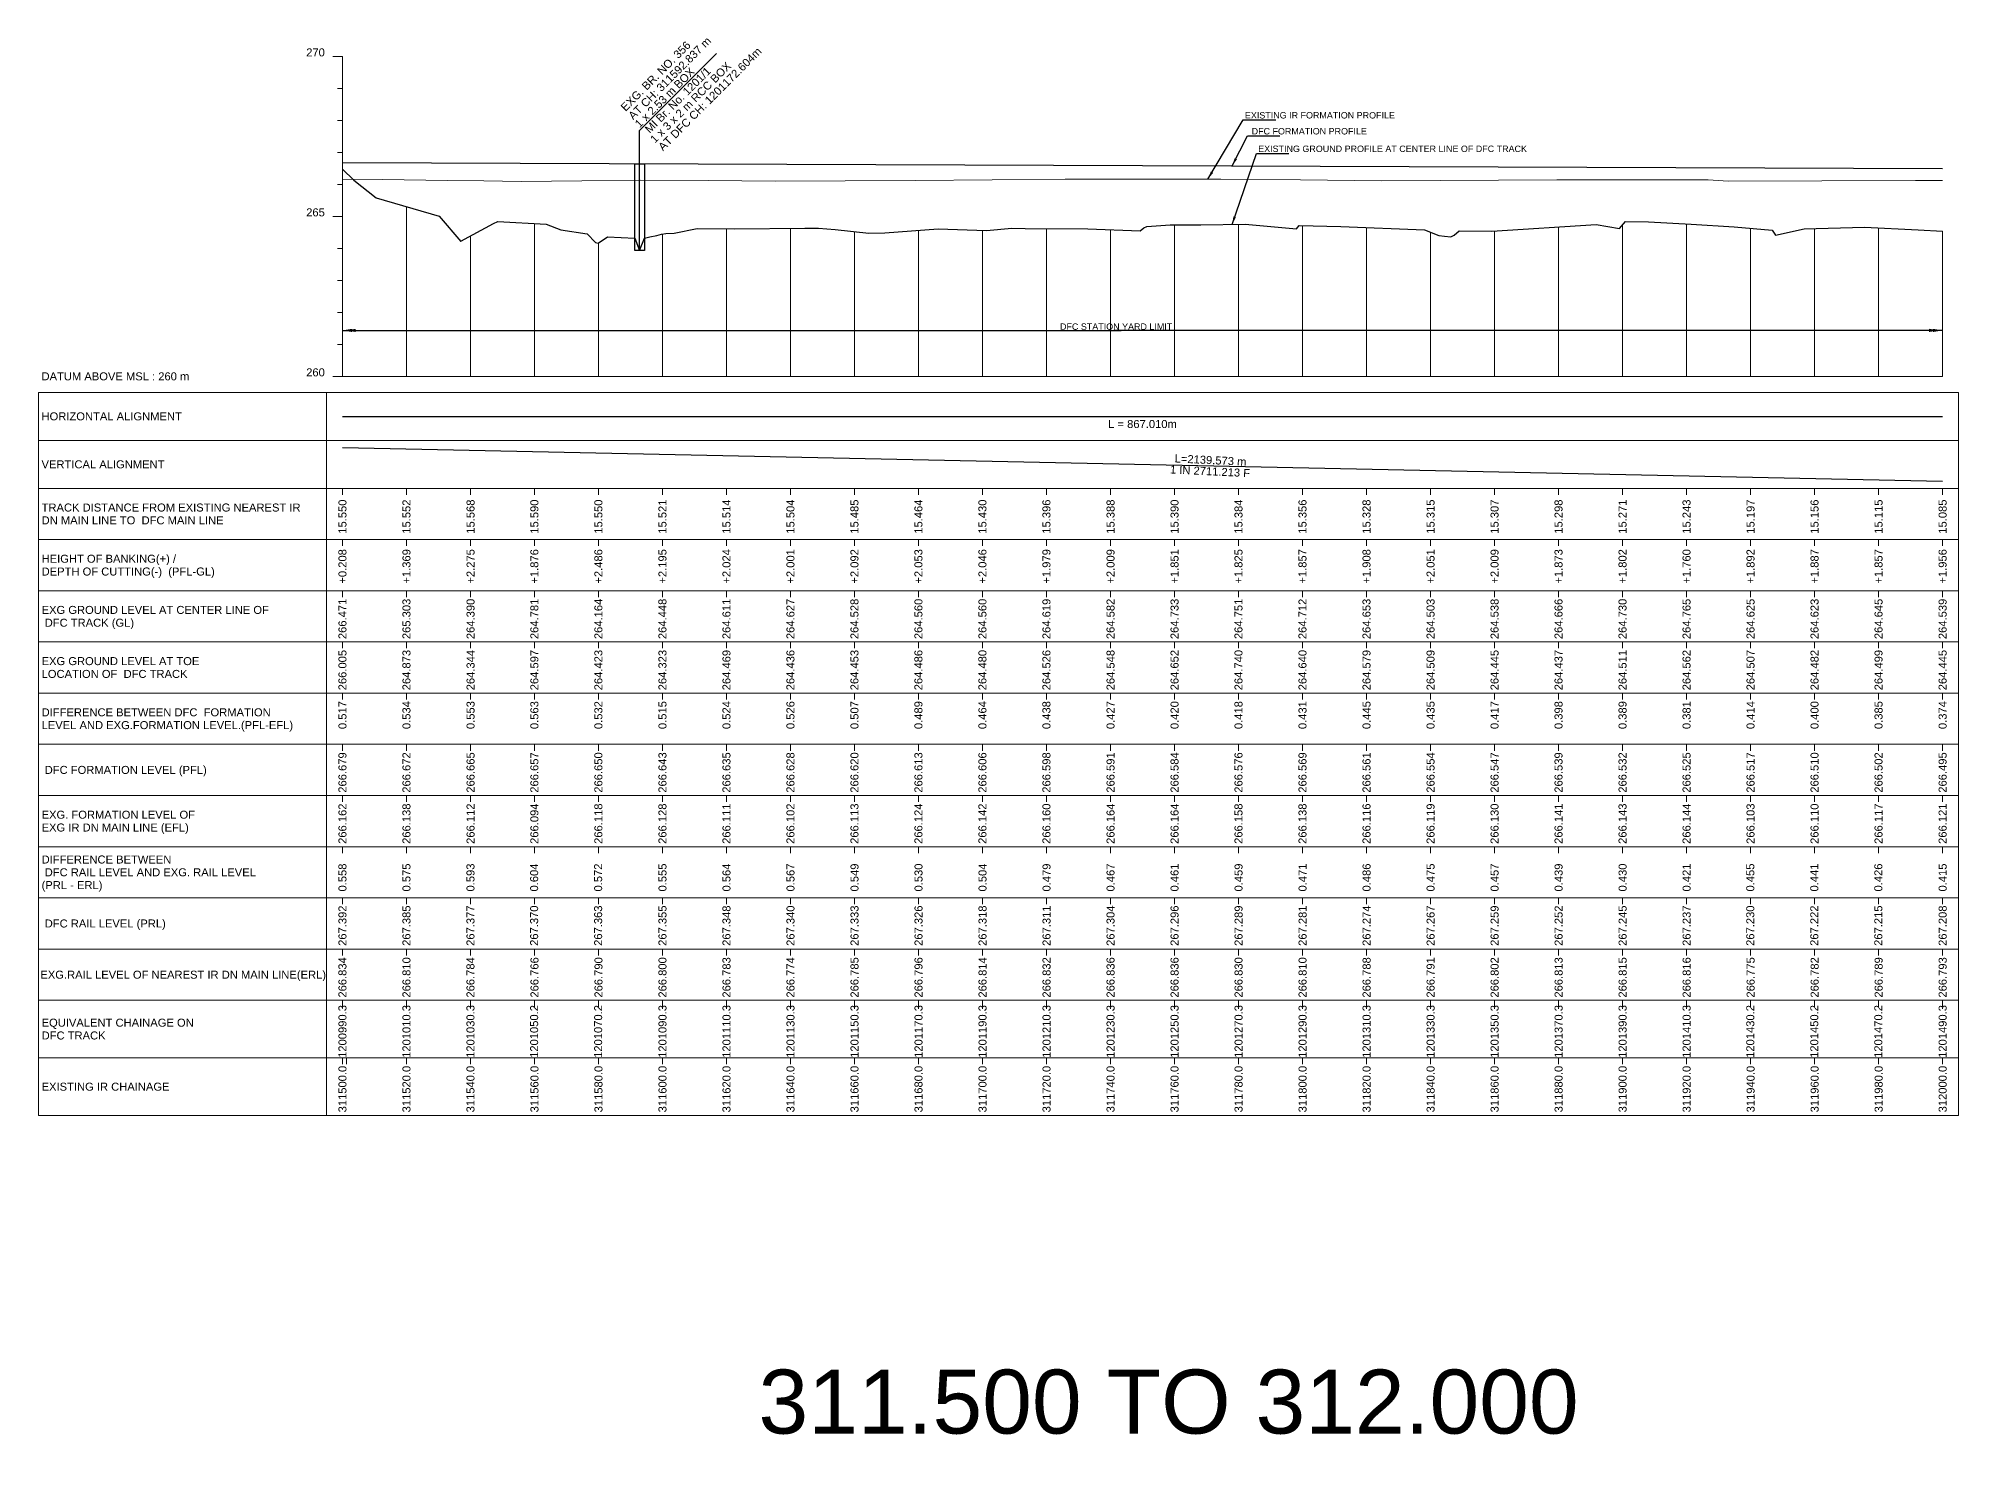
# Model space of a CAD drawing. Header units: metres. Extents: x 26905 to 33492, y -12340 to -11884.
# Drawn here: x 26905 to 27505, y -12340 to -11894 of the extents above; entities that cross this region are included whole.
import ezdxf
from ezdxf.enums import TextEntityAlignment as Align

# ---------------------------------------------------------------- set-up
doc = ezdxf.new("R2010")
doc.units = ezdxf.units.M
doc.header["$MEASUREMENT"] = 0
doc.layers.get('0').update_dxf_attribs({"lineweight": 0})
for name, color, linetype, lineweight in [('LS BRIDGE INDICATION', 10, 'Continuous', 30), ('LS CUT FILL', 10, 'Continuous', 0), ('LS DATUM', 7, 'Continuous', 0), ('LS DATUM X', 7, 'Continuous', 0), ('LS DATUM Y', 7, 'Continuous', 0), ('LS DIFF. EXG.RL & PRO. RL', 10, 'Continuous', 0), ('LS DIFF. PFL & EFL', 10, 'Continuous', 0), ('LS EXG GL', 7, 'Continuous', 0), ('LS EXG IR CH', 7, 'Continuous', 0), ('LS EXG RL', 7, 'Continuous', 0), ('LS EXG. FL', 7, 'Continuous', 0), ('LS EXG. GL', 7, 'Continuous', 0), ('LS EXG. GL AT PRO. TOE', 7, 'Continuous', 0), ('LS EXG. IR CH', 7, 'Continuous', 0), ('LS EXG. RL', 7, 'Continuous', 0), ('LS FRAME', 7, 'Continuous', 0), ('LS PFL-EFL', 10, 'Continuous', 0), ('LS PRL-ERL', 10, 'Continuous', 0), ('LS PRO FL', 10, 'Continuous', 0), ('LS PRO. CUT & FILL', 10, 'Continuous', 0), ('LS PRO. DFCC CH', 10, 'Continuous', 0), ('LS PRO. FL', 10, 'Continuous', 0), ('LS PRO. RL', 10, 'Continuous', 0), ('LS PROFILE EXG FL', 7, 'Continuous', 25), ('LS PROFILE EXG GL', 7, 'Continuous', 30), ('LS PROFILE PRO FL', 1, 'Continuous', 30), ('LS TICKS', 7, 'Continuous', 0), ('LS TRACK CENTER', 10, 'Continuous', 0), ("LS TRACK CENTER's", 10, 'Continuous', 0), ('Profile Grid', 7, 'Continuous', 0)]:
    doc.layers.add(name, color=color, linetype=linetype, lineweight=lineweight)
for name, color, linetype in [("LS BRIDGE'S", 7, 'Continuous'), ('LS HORIZONTAL ALIGNMENT', 10, 'Continuous'), ('LS VERTICAL ALIGNMENT', 10, 'Continuous'), ('ref text', 3, 'Continuous'), ('STATION YARD LIMIT IN LS', 7, 'Continuous')]:
    doc.layers.add(name, color=color, linetype=linetype)
doc.styles.get("Standard").update_dxf_attribs({"font": 'arial.ttf'})
doc.styles.add('Style-Arial', font='arial.ttf')
doc.styles.add('StyleArial', font='arial.ttf')
doc.dimstyles.get("Standard").update_dxf_attribs({"dimtxt": 0.18, "dimasz": 0.18, "dimexe": 0.18, "dimexo": 0.0625, "dimgap": 0.09, "dimtad": 0, "dimtih": 1, "dimtoh": 1, "dimdec": 4, "dimzin": 0, "dimdsep": 46, "dimtxsty": 'Standard', "dimcen": 0.09, "dimadec": 0, "dimazin": 0, "dimtfac": 1, "dimtdec": 4, "dimtofl": 0, "dimtmove": 0, "dimatfit": 3, "dimfxl": 1, "dimtolj": 1, "dimtzin": 0, "dimarcsym": 0})

msp = doc.modelspace()

# ---------------------------------------------------------------- linework, layer by layer
msp.add_lwpolyline([(26905, -12005), (26995, -12005)])
at = {"layer": 'LS BRIDGE INDICATION'}
msp.add_lwpolyline([(27091.34, -11933.54), (27094.34, -11933.55), (27094.34, -11960.66), (27091.34, -11960.66)], close=True, dxfattribs=at)
at = {"layer": "LS BRIDGE'S"}
msp.add_lwpolyline([(27092.84, -11960.66), (27092.84, -11923.2), (27116.89, -11899.15)], dxfattribs=at)
at = {"layer": 'LS DATUM X', "color": 7, "linetype": 'Continuous', "lineweight": 0}
msp.add_line((27000, -12000), (27499.99, -12000), dxfattribs=at)
at = {"layer": 'LS DATUM Y', "color": 7, "linetype": 'Continuous', "lineweight": 0}
for p, q in [((26997, -11900), (27000, -11900)), ((26997, -11900), (27000, -11900)), ((27000, -12000), (27000, -11900)), ((26998.5, -11910), (27000, -11910)), ((26998.5, -11920), (27000, -11920)), ((26998.5, -11930), (27000, -11930)), ((26998.5, -11940), (27000, -11940)), ((26997, -11950), (27000, -11950)), ((26998.5, -11960), (27000, -11960)), ((26998.5, -11970), (27000, -11970)), ((26998.5, -11980), (27000, -11980)), ((26998.5, -11990), (27000, -11990)), ((26997, -12000), (27000, -12000))]:
    msp.add_line(p, q, dxfattribs=at)
at = {"layer": 'LS FRAME'}
for points in [[(26995, -12231), (26905, -12231), (26905, -12005)], [(26995, -12020), (26905, -12020)], [(26995, -12035), (26905, -12035)], [(26995, -12051), (26905, -12051)], [(26905, -12051), (26995, -12051)], [(26995, -12067), (26905, -12067)], [(26905, -12067), (26995, -12067)], [(26995, -12083), (26905, -12083)], [(26905, -12083), (26995, -12083)], [(26995, -12099), (26905, -12099)], [(26995, -12115), (26905, -12115)], [(26905, -12115), (26995, -12115)], [(26995, -12131), (26905, -12131)], [(26905, -12131), (26995, -12131)], [(26995, -12147), (26905, -12147)], [(26905, -12147), (26995, -12147)], [(26995, -12163), (26905, -12163)], [(26905, -12163), (26995, -12163)], [(26995, -12179), (26905, -12179)], [(26995, -12195), (26905, -12195)], [(26995, -12213), (26905, -12213)]]:
    msp.add_lwpolyline(points, dxfattribs=at)
at = {"layer": 'LS FRAME', "color": 7, "linetype": 'Continuous', "lineweight": 0, "flags": 128}
for points in [[(26995, -12020), (27504.99, -12020), (27504.99, -12005), (26995, -12005), (26995, -12020)], [(26995, -12035), (27504.99, -12035), (27504.99, -12020), (26995, -12020), (26995, -12035)], [(26995, -12051), (27504.99, -12051), (27504.99, -12035), (26995, -12035), (26995, -12051)], [(26995, -12067), (27504.99, -12067), (27504.99, -12051), (26995, -12051), (26995, -12067)], [(26995, -12083), (27504.99, -12083), (27504.99, -12067), (26995, -12067), (26995, -12083)], [(26995, -12099), (27504.99, -12099), (27504.99, -12083), (26995, -12083), (26995, -12099)], [(26995, -12115), (27504.99, -12115), (27504.99, -12099), (26995, -12099), (26995, -12115)], [(26995, -12131), (27504.99, -12131), (27504.99, -12115), (26995, -12115), (26995, -12131)], [(26995, -12147), (27504.99, -12147), (27504.99, -12131), (26995, -12131), (26995, -12147)], [(26995, -12163), (27504.99, -12163), (27504.99, -12147), (26995, -12147), (26995, -12163)], [(26995, -12179), (27504.99, -12179), (27504.99, -12163), (26995, -12163), (26995, -12179)], [(26995, -12195), (27504.99, -12195), (27504.99, -12179), (26995, -12179), (26995, -12195)], [(26995, -12213), (27504.99, -12213), (27504.99, -12195), (26995, -12195), (26995, -12213)], [(26995, -12231), (27504.99, -12231), (27504.99, -12213), (26995, -12213), (26995, -12231)]]:
    msp.add_lwpolyline(points, close=True, dxfattribs=at)
at = {"layer": 'LS HORIZONTAL ALIGNMENT', "flags": 128}
msp.add_lwpolyline([(27000, -12012.5), (27499.99, -12012.5)], dxfattribs=at)
at = {"layer": 'LS PROFILE EXG FL', "lineweight": 0}
msp.add_lwpolyline([(27000, -11938.38), (27012.4, -11938.53), (27032.96, -11938.78), (27044.14, -11938.94), (27055.8, -11939.11), (27074.76, -11938.88), (27093.07, -11938.66), (27114.4, -11938.84), (27135.24, -11939.01), (27178.92, -11938.77), (27202.99, -11938.55), (27225.85, -11938.35), (27274.44, -11938.37), (27299.35, -11938.61), (27324.72, -11938.89), (27379.43, -11938.59), (27426.71, -11938.55), (27432.98, -11939), (27491.47, -11938.79), (27500, -11938.79)], dxfattribs=at)
at = {"layer": 'LS PROFILE EXG GL', "flags": 128}
msp.add_lwpolyline([(27000, -11935.29), (27003.55, -11938.7), (27010.57, -11944.18), (27030.18, -11949.98), (27036.96, -11957.83), (27036.99, -11957.75), (27047.22, -11952.19), (27048.59, -11951.61), (27063.68, -11952.39), (27068.27, -11954.24), (27076.44, -11955.51), (27079.04, -11958.17), (27079.94, -11958.38), (27079.94, -11958.38), (27082.83, -11956.41), (27091.34, -11956.77), (27092.84, -11960.66), (27094.34, -11956.85), (27096.06, -11956.42), (27098.28, -11955.96), (27099.67, -11955.59), (27101.03, -11955.31), (27101.03, -11955.31), (27103.66, -11955.29), (27110.82, -11953.77), (27110.82, -11953.77), (27122.54, -11953.92), (27144.52, -11953.68), (27148.74, -11953.64), (27153.98, -11954.06), (27164.47, -11955.21), (27169.51, -11955.19), (27186.11, -11953.94), (27201.2, -11954.45), (27209.16, -11953.66), (27213.37, -11953.77), (27232.86, -11953.88), (27249.28, -11954.57), (27250.44, -11953.55), (27251.35, -11953.21), (27258.65, -11952.67), (27268.23, -11952.61), (27282.06, -11952.47), (27298.14, -11953.92), (27298.14, -11953.92), (27298.93, -11952.86), (27312, -11953.13), (27312, -11953.13), (27338.1, -11954.23), (27342.59, -11955.98), (27344.33, -11956.21), (27346.3, -11956.37), (27346.54, -11956.28), (27347.41, -11955.92), (27348.91, -11954.51), (27359.17, -11954.67), (27391.76, -11952.58), (27399.07, -11953.75), (27400.94, -11951.58), (27408.12, -11951.67), (27421.38, -11952.43), (27434.83, -11953.32), (27446.78, -11954.33), (27447.8, -11955.9), (27456.69, -11953.87), (27475.56, -11953.34), (27492.32, -11954.16), (27499.99, -11954.61)], dxfattribs=at)
at = {"layer": 'LS PROFILE PRO FL'}
msp.add_line((27000, -11933.21), (27499.99, -11935.05), dxfattribs=at)
at = {"layer": 'LS TICKS', "color": 7, "linetype": 'Continuous', "lineweight": 0, "flags": 128}
for points in [[(27000, -12037), (27000, -12035)], [(27020, -12037), (27020, -12035)], [(27040.03, -12037), (27040.03, -12035)], [(27059.97, -12037), (27059.97, -12035)], [(27079.97, -12037), (27079.97, -12035)], [(27099.99, -12037), (27099.99, -12035)], [(27119.99, -12037), (27119.99, -12035)], [(27139.98, -12037), (27139.98, -12035)], [(27159.98, -12037), (27159.98, -12035)], [(27179.97, -12037), (27179.97, -12035)], [(27199.97, -12037), (27199.97, -12035)], [(27219.97, -12037), (27219.97, -12035)], [(27240, -12037), (27240, -12035)], [(27260, -12037), (27260, -12035)], [(27279.98, -12037), (27279.98, -12035)], [(27299.98, -12037), (27299.98, -12035)], [(27319.98, -12037), (27319.98, -12035)], [(27339.99, -12037), (27339.99, -12035)], [(27359.99, -12037), (27359.99, -12035)], [(27379.98, -12037), (27379.98, -12035)], [(27399.98, -12037), (27399.98, -12035)], [(27419.98, -12037), (27419.98, -12035)], [(27439.97, -12037), (27439.97, -12035)], [(27459.97, -12037), (27459.97, -12035)], [(27479.97, -12037), (27479.97, -12035)], [(27499.99, -12037), (27499.99, -12035)], [(27000, -12053), (27000, -12051)], [(27020, -12053), (27020, -12051)], [(27040.03, -12053), (27040.03, -12051)], [(27059.97, -12053), (27059.97, -12051)], [(27079.97, -12053), (27079.97, -12051)], [(27099.99, -12053), (27099.99, -12051)], [(27119.99, -12053), (27119.99, -12051)], [(27139.98, -12053), (27139.98, -12051)], [(27159.98, -12053), (27159.98, -12051)], [(27179.97, -12053), (27179.97, -12051)], [(27199.97, -12053), (27199.97, -12051)], [(27219.97, -12053), (27219.97, -12051)], [(27240, -12053), (27240, -12051)], [(27260, -12053), (27260, -12051)], [(27279.98, -12053), (27279.98, -12051)], [(27299.98, -12053), (27299.98, -12051)], [(27319.98, -12053), (27319.98, -12051)], [(27339.99, -12053), (27339.99, -12051)], [(27359.99, -12053), (27359.99, -12051)], [(27379.98, -12053), (27379.98, -12051)], [(27399.98, -12053), (27399.98, -12051)], [(27419.98, -12053), (27419.98, -12051)], [(27439.97, -12053), (27439.97, -12051)], [(27459.97, -12053), (27459.97, -12051)], [(27479.97, -12053), (27479.97, -12051)], [(27499.99, -12053), (27499.99, -12051)], [(27000, -12069), (27000, -12067)], [(27020, -12069), (27020, -12067)], [(27040.03, -12069), (27040.03, -12067)], [(27059.97, -12069), (27059.97, -12067)], [(27079.97, -12069), (27079.97, -12067)], [(27099.99, -12069), (27099.99, -12067)], [(27119.99, -12069), (27119.99, -12067)], [(27139.98, -12069), (27139.98, -12067)], [(27159.98, -12069), (27159.98, -12067)], [(27179.97, -12069), (27179.97, -12067)], [(27199.97, -12069), (27199.97, -12067)], [(27219.97, -12069), (27219.97, -12067)], [(27240, -12069), (27240, -12067)], [(27260, -12069), (27260, -12067)], [(27279.98, -12069), (27279.98, -12067)], [(27299.98, -12069), (27299.98, -12067)], [(27319.98, -12069), (27319.98, -12067)], [(27339.99, -12069), (27339.99, -12067)], [(27359.99, -12069), (27359.99, -12067)], [(27379.98, -12069), (27379.98, -12067)], [(27399.98, -12069), (27399.98, -12067)], [(27419.98, -12069), (27419.98, -12067)], [(27439.97, -12069), (27439.97, -12067)], [(27459.97, -12069), (27459.97, -12067)], [(27479.97, -12069), (27479.97, -12067)], [(27499.99, -12069), (27499.99, -12067)], [(27000, -12085), (27000, -12083)], [(27020, -12085), (27020, -12083)], [(27040.03, -12085), (27040.03, -12083)], [(27059.97, -12085), (27059.97, -12083)], [(27079.97, -12085), (27079.97, -12083)], [(27099.99, -12085), (27099.99, -12083)], [(27119.99, -12085), (27119.99, -12083)], [(27139.98, -12085), (27139.98, -12083)], [(27159.98, -12085), (27159.98, -12083)], [(27179.97, -12085), (27179.97, -12083)], [(27199.97, -12085), (27199.97, -12083)], [(27219.97, -12085), (27219.97, -12083)], [(27240, -12085), (27240, -12083)], [(27260, -12085), (27260, -12083)], [(27279.98, -12085), (27279.98, -12083)], [(27299.98, -12085), (27299.98, -12083)], [(27319.98, -12085), (27319.98, -12083)], [(27339.99, -12085), (27339.99, -12083)], [(27359.99, -12085), (27359.99, -12083)], [(27379.98, -12085), (27379.98, -12083)], [(27399.98, -12085), (27399.98, -12083)], [(27419.98, -12085), (27419.98, -12083)], [(27439.97, -12085), (27439.97, -12083)], [(27459.97, -12085), (27459.97, -12083)], [(27479.97, -12085), (27479.97, -12083)], [(27499.99, -12085), (27499.99, -12083)], [(27000, -12101), (27000, -12099)], [(27020, -12101), (27020, -12099)], [(27040.03, -12101), (27040.03, -12099)], [(27059.97, -12101), (27059.97, -12099)], [(27079.97, -12101), (27079.97, -12099)], [(27099.99, -12101), (27099.99, -12099)], [(27119.99, -12101), (27119.99, -12099)], [(27139.98, -12101), (27139.98, -12099)], [(27159.98, -12101), (27159.98, -12099)], [(27179.97, -12101), (27179.97, -12099)], [(27199.97, -12101), (27199.97, -12099)], [(27219.97, -12101), (27219.97, -12099)], [(27240, -12101), (27240, -12099)], [(27260, -12101), (27260, -12099)], [(27279.98, -12101), (27279.98, -12099)], [(27299.98, -12101), (27299.98, -12099)], [(27319.98, -12101), (27319.98, -12099)], [(27339.99, -12101), (27339.99, -12099)], [(27359.99, -12101), (27359.99, -12099)], [(27379.98, -12101), (27379.98, -12099)], [(27399.98, -12101), (27399.98, -12099)], [(27419.98, -12101), (27419.98, -12099)], [(27439.97, -12101), (27439.97, -12099)], [(27459.97, -12101), (27459.97, -12099)], [(27479.97, -12101), (27479.97, -12099)], [(27499.99, -12101), (27499.99, -12099)], [(27000, -12117), (27000, -12115)], [(27020, -12117), (27020, -12115)], [(27040.03, -12117), (27040.03, -12115)], [(27059.97, -12117), (27059.97, -12115)], [(27079.97, -12117), (27079.97, -12115)], [(27099.99, -12117), (27099.99, -12115)], [(27119.99, -12117), (27119.99, -12115)], [(27139.98, -12117), (27139.98, -12115)], [(27159.98, -12117), (27159.98, -12115)], [(27179.97, -12117), (27179.97, -12115)], [(27199.97, -12117), (27199.97, -12115)], [(27219.97, -12117), (27219.97, -12115)], [(27240, -12117), (27240, -12115)], [(27260, -12117), (27260, -12115)], [(27279.98, -12117), (27279.98, -12115)], [(27299.98, -12117), (27299.98, -12115)], [(27319.98, -12117), (27319.98, -12115)], [(27339.99, -12117), (27339.99, -12115)], [(27359.99, -12117), (27359.99, -12115)], [(27379.98, -12117), (27379.98, -12115)], [(27399.98, -12117), (27399.98, -12115)], [(27419.98, -12117), (27419.98, -12115)], [(27439.97, -12117), (27439.97, -12115)], [(27459.97, -12117), (27459.97, -12115)], [(27479.97, -12117), (27479.97, -12115)], [(27499.99, -12117), (27499.99, -12115)], [(27000, -12133), (27000, -12131)], [(27020, -12133), (27020, -12131)], [(27040.03, -12133), (27040.03, -12131)], [(27059.97, -12133), (27059.97, -12131)], [(27079.97, -12133), (27079.97, -12131)], [(27099.99, -12133), (27099.99, -12131)], [(27119.99, -12133), (27119.99, -12131)], [(27139.98, -12133), (27139.98, -12131)], [(27159.98, -12133), (27159.98, -12131)], [(27179.97, -12133), (27179.97, -12131)], [(27199.97, -12133), (27199.97, -12131)], [(27219.97, -12133), (27219.97, -12131)], [(27240, -12133), (27240, -12131)], [(27260, -12133), (27260, -12131)], [(27279.98, -12133), (27279.98, -12131)], [(27299.98, -12133), (27299.98, -12131)], [(27319.98, -12133), (27319.98, -12131)], [(27339.99, -12133), (27339.99, -12131)], [(27359.99, -12133), (27359.99, -12131)], [(27379.98, -12133), (27379.98, -12131)], [(27399.98, -12133), (27399.98, -12131)], [(27419.98, -12133), (27419.98, -12131)], [(27439.97, -12133), (27439.97, -12131)], [(27459.97, -12133), (27459.97, -12131)], [(27479.97, -12133), (27479.97, -12131)], [(27499.99, -12133), (27499.99, -12131)], [(27000, -12149), (27000, -12147)], [(27020, -12149), (27020, -12147)], [(27040.03, -12149), (27040.03, -12147)], [(27059.97, -12149), (27059.97, -12147)], [(27079.97, -12149), (27079.97, -12147)], [(27099.99, -12149), (27099.99, -12147)], [(27119.99, -12149), (27119.99, -12147)], [(27139.98, -12149), (27139.98, -12147)], [(27159.98, -12149), (27159.98, -12147)], [(27179.97, -12149), (27179.97, -12147)], [(27199.97, -12149), (27199.97, -12147)], [(27219.97, -12149), (27219.97, -12147)], [(27240, -12149), (27240, -12147)], [(27260, -12149), (27260, -12147)], [(27279.98, -12149), (27279.98, -12147)], [(27299.98, -12149), (27299.98, -12147)], [(27319.98, -12149), (27319.98, -12147)], [(27339.99, -12149), (27339.99, -12147)], [(27359.99, -12149), (27359.99, -12147)], [(27379.98, -12149), (27379.98, -12147)], [(27399.98, -12149), (27399.98, -12147)], [(27419.98, -12149), (27419.98, -12147)], [(27439.97, -12149), (27439.97, -12147)], [(27459.97, -12149), (27459.97, -12147)], [(27479.97, -12149), (27479.97, -12147)], [(27499.99, -12149), (27499.99, -12147)], [(27000, -12165), (27000, -12163)], [(27020, -12165), (27020, -12163)], [(27040.03, -12165), (27040.03, -12163)], [(27059.97, -12165), (27059.97, -12163)], [(27079.97, -12165), (27079.97, -12163)], [(27099.99, -12165), (27099.99, -12163)], [(27119.99, -12165), (27119.99, -12163)], [(27139.98, -12165), (27139.98, -12163)], [(27159.98, -12165), (27159.98, -12163)], [(27179.97, -12165), (27179.97, -12163)], [(27199.97, -12165), (27199.97, -12163)], [(27219.97, -12165), (27219.97, -12163)], [(27240, -12165), (27240, -12163)], [(27260, -12165), (27260, -12163)], [(27279.98, -12165), (27279.98, -12163)], [(27299.98, -12165), (27299.98, -12163)], [(27319.98, -12165), (27319.98, -12163)], [(27339.99, -12165), (27339.99, -12163)], [(27359.99, -12165), (27359.99, -12163)], [(27379.98, -12165), (27379.98, -12163)], [(27399.98, -12165), (27399.98, -12163)], [(27419.98, -12165), (27419.98, -12163)], [(27439.97, -12165), (27439.97, -12163)], [(27459.97, -12165), (27459.97, -12163)], [(27479.97, -12165), (27479.97, -12163)], [(27499.99, -12165), (27499.99, -12163)], [(27000, -12181), (27000, -12179)], [(27020, -12181), (27020, -12179)], [(27040.03, -12181), (27040.03, -12179)], [(27059.97, -12181), (27059.97, -12179)], [(27079.97, -12181), (27079.97, -12179)], [(27099.99, -12181), (27099.99, -12179)], [(27119.99, -12181), (27119.99, -12179)], [(27139.98, -12181), (27139.98, -12179)], [(27159.98, -12181), (27159.98, -12179)], [(27179.97, -12181), (27179.97, -12179)], [(27199.97, -12181), (27199.97, -12179)], [(27219.97, -12181), (27219.97, -12179)], [(27240, -12181), (27240, -12179)], [(27260, -12181), (27260, -12179)], [(27279.98, -12181), (27279.98, -12179)], [(27299.98, -12181), (27299.98, -12179)], [(27319.98, -12181), (27319.98, -12179)], [(27339.99, -12181), (27339.99, -12179)], [(27359.99, -12181), (27359.99, -12179)], [(27379.98, -12181), (27379.98, -12179)], [(27399.98, -12181), (27399.98, -12179)], [(27419.98, -12181), (27419.98, -12179)], [(27439.97, -12181), (27439.97, -12179)], [(27459.97, -12181), (27459.97, -12179)], [(27479.97, -12181), (27479.97, -12179)], [(27499.99, -12181), (27499.99, -12179)], [(27000, -12197), (27000, -12195)], [(27020, -12197), (27020, -12195)], [(27040.03, -12197), (27040.03, -12195)], [(27059.97, -12197), (27059.97, -12195)], [(27079.97, -12197), (27079.97, -12195)], [(27099.99, -12197), (27099.99, -12195)], [(27119.99, -12197), (27119.99, -12195)], [(27139.98, -12197), (27139.98, -12195)], [(27159.98, -12197), (27159.98, -12195)], [(27179.97, -12197), (27179.97, -12195)], [(27199.97, -12197), (27199.97, -12195)], [(27219.97, -12197), (27219.97, -12195)], [(27240, -12197), (27240, -12195)], [(27260, -12197), (27260, -12195)], [(27279.98, -12197), (27279.98, -12195)], [(27299.98, -12197), (27299.98, -12195)], [(27319.98, -12197), (27319.98, -12195)], [(27339.99, -12197), (27339.99, -12195)], [(27359.99, -12197), (27359.99, -12195)], [(27379.98, -12197), (27379.98, -12195)], [(27399.98, -12197), (27399.98, -12195)], [(27419.98, -12197), (27419.98, -12195)], [(27439.97, -12197), (27439.97, -12195)], [(27459.97, -12197), (27459.97, -12195)], [(27479.97, -12197), (27479.97, -12195)], [(27499.99, -12197), (27499.99, -12195)], [(27000, -12215), (27000, -12213)], [(27001.25, -12215), (27001.25, -12213)], [(27020, -12215), (27020, -12213)], [(27040.03, -12215), (27040.03, -12213)], [(27059.97, -12215), (27059.97, -12213)], [(27079.97, -12215), (27079.97, -12213)], [(27099.99, -12215), (27099.99, -12213)], [(27119.99, -12215), (27119.99, -12213)], [(27139.98, -12215), (27139.98, -12213)], [(27159.98, -12215), (27159.98, -12213)], [(27179.97, -12215), (27179.97, -12213)], [(27199.97, -12215), (27199.97, -12213)], [(27219.97, -12215), (27219.97, -12213)], [(27240, -12215), (27240, -12213)], [(27260, -12215), (27260, -12213)], [(27279.98, -12215), (27279.98, -12213)], [(27299.98, -12215), (27299.98, -12213)], [(27319.98, -12215), (27319.98, -12213)], [(27339.99, -12215), (27339.99, -12213)], [(27359.99, -12215), (27359.99, -12213)], [(27379.98, -12215), (27379.98, -12213)], [(27399.98, -12215), (27399.98, -12213)], [(27419.98, -12215), (27419.98, -12213)], [(27439.97, -12215), (27439.97, -12213)], [(27459.97, -12215), (27459.97, -12213)], [(27479.97, -12215), (27479.97, -12213)], [(27499.99, -12215), (27499.99, -12213)]]:
    msp.add_lwpolyline(points, dxfattribs=at)
at = {"layer": 'LS VERTICAL ALIGNMENT', "flags": 128}
msp.add_lwpolyline([(27000, -12022.25), (27499.99, -12032.75)], dxfattribs=at)
at = {"layer": 'Profile Grid', "flags": 128}
for points in [[(27000, -12000), (27000, -11935.29)], [(27020, -12000), (27020, -11946.97)], [(27040.03, -12000), (27040.03, -11956.1)], [(27059.97, -12000), (27059.97, -11952.19)], [(27099.99, -12000), (27099.99, -11955.52)], [(27119.99, -12000), (27119.99, -11953.89)], [(27139.98, -12000), (27139.98, -11953.73)], [(27159.98, -12000), (27159.98, -11954.72)], [(27179.97, -12000), (27179.97, -11954.4)], [(27199.97, -12000), (27199.97, -11954.4)], [(27219.97, -12000), (27219.97, -11953.81)], [(27240, -12000), (27240, -11954.18)], [(27260, -12000), (27260, -11952.67)], [(27279.98, -12000), (27279.98, -11952.49)], [(27299.98, -12000), (27299.98, -11952.88)], [(27319.98, -12000), (27319.98, -11953.47)], [(27339.99, -12000), (27339.99, -11954.97)], [(27359.99, -12000), (27359.99, -11954.62)], [(27379.98, -12000), (27379.98, -11953.34)], [(27399.98, -12000), (27399.98, -11952.7)], [(27419.98, -12000), (27419.98, -11952.35)], [(27439.97, -12000), (27439.97, -11953.75)], [(27459.97, -12000), (27459.97, -11953.77)], [(27479.97, -12000), (27479.97, -11953.55)], [(27499.99, -12000), (27499.99, -11954.61)], [(27079.97, -12000), (27079.97, -11958.36)]]:
    msp.add_lwpolyline(points, dxfattribs=at)

# ---------------------------------------------------------------- texts
at = {"layer": "LS BRIDGE'S"}
for s, p in [('EXG. BR. NO. 356 ', (27088.45, -11917.34)), ('AT CH: 311592.837 m', (27090.86, -11919.99)), ('1 x 2.53 m BOX ', (27092.86, -11922.49))]:
    msp.add_text(s, height=2.5, rotation=45, dxfattribs=at).set_placement(p)
at = {"layer": "LS BRIDGE'S", "color": 10}
for s, p in [('AT DFC CH: 1201172.604m', (27100.17, -11929.7)), (' MI Br. No. 1201/1', (27095.34, -11924.9)), ('1 x 3 x 2 m RCC BOX', (27097.64, -11927.3))]:
    msp.add_text(s, height=2.5, rotation=45, dxfattribs=at).set_placement(p)
at = {"layer": 'LS CUT FILL', "style": 'Style-Arial'}
for s, p in [('+0.208', (27000, -12054)), ('+1.369', (27020, -12054)), ('+2.275', (27040.03, -12054)), ('+1.876', (27059.97, -12054)), ('+2.486', (27079.97, -12054)), ('+2.195', (27099.99, -12054)), ('+2.024', (27119.99, -12054)), ('+2.001', (27139.98, -12054)), ('+2.092', (27159.98, -12054)), ('+2.053', (27179.97, -12054)), ('+2.046', (27199.97, -12054)), ('+1.979', (27219.97, -12054)), ('+2.009', (27240, -12054)), ('+1.851', (27260, -12054)), ('+1.825', (27279.98, -12054)), ('+1.857', (27299.98, -12054)), ('+1.908', (27319.98, -12054)), ('+2.051', (27339.99, -12054)), ('+2.009', (27359.99, -12054)), ('+1.873', (27379.98, -12054)), ('+1.802', (27399.98, -12054)), ('+1.760', (27419.98, -12054)), ('+1.892', (27439.97, -12054)), ('+1.887', (27459.97, -12054)), ('+1.857', (27479.97, -12054)), ('+1.956', (27499.99, -12054))]:
    msp.add_text(s, height=2.5, rotation=90, dxfattribs=at).set_placement(p, align=Align.MIDDLE_RIGHT)
at = {"layer": 'LS DATUM', "color": 7, "style": 'StyleArial'}
msp.add_text('DATUM ABOVE MSL : 260 m', height=2.5, rotation=0.00003, dxfattribs=at).set_placement((26905.97, -12000), align=Align.MIDDLE_LEFT)
at = {"layer": 'LS DATUM Y', "color": 7, "lineweight": 0, "style": 'Style-Arial'}
for s, p in [('270', (26994.5, -11900)), ('270', (26994.5, -11900)), ('265', (26994.5, -11950)), ('260', (26994.5, -12000))]:
    msp.add_text(s, height=2.5, dxfattribs=at).set_placement(p, align=Align.RIGHT)
at = {"layer": 'LS DIFF. EXG.RL & PRO. RL', "color": 10, "style": 'StyleArial'}
for s, p in [('DIFFERENCE BETWEEN ', (26906, -12151)), (' DFC RAIL LEVEL AND EXG. RAIL LEVEL ', (26906, -12155)), ('(PRL - ERL)', (26906, -12159))]:
    msp.add_text(s, height=2.5, rotation=0.00003, dxfattribs=at).set_placement(p, align=Align.MIDDLE_LEFT)
at = {"layer": 'LS DIFF. PFL & EFL', "color": 10, "style": 'StyleArial'}
for s, p in [('DIFFERENCE BETWEEN DFC  FORMATION ', (26906, -12105)), ('LEVEL AND EXG.FORMATION LEVEL.(PFL-EFL)', (26906, -12109))]:
    msp.add_text(s, height=2.5, rotation=0.00003, dxfattribs=at).set_placement(p, align=Align.MIDDLE_LEFT)
at = {"layer": 'LS EXG GL', "style": 'Style-Arial'}
for s, p in [('266.471', (27000, -12069.5)), ('265.303', (27020, -12069.5)), ('264.390', (27040.03, -12069.5)), ('264.781', (27059.97, -12069.5)), ('264.164', (27079.97, -12069.5)), ('264.448', (27099.99, -12069.5)), ('264.611', (27119.99, -12069.5)), ('264.627', (27139.98, -12069.5)), ('264.528', (27159.98, -12069.5)), ('264.560', (27179.97, -12069.5)), ('264.560', (27199.97, -12069.5)), ('264.619', (27219.97, -12069.5)), ('264.582', (27240, -12069.5)), ('264.733', (27260, -12069.5)), ('264.751', (27279.98, -12069.5)), ('264.712', (27299.98, -12069.5)), ('264.653', (27319.98, -12069.5)), ('264.503', (27339.99, -12069.5)), ('264.538', (27359.99, -12069.5)), ('264.666', (27379.98, -12069.5)), ('264.730', (27399.98, -12069.5)), ('264.765', (27419.98, -12069.5)), ('264.625', (27439.97, -12069.5)), ('264.623', (27459.97, -12069.5)), ('264.645', (27479.97, -12069.5)), ('264.539', (27499.99, -12069.5))]:
    msp.add_text(s, height=2.5, rotation=90, dxfattribs=at).set_placement(p, align=Align.MIDDLE_RIGHT)
at = {"layer": 'LS EXG IR CH', "lineweight": 0, "style": 'Style-Arial'}
for s, p in [('311500.0', (27000, -12215.47)), ('311520.0', (27020, -12215.47)), ('311540.0', (27040, -12215.47)), ('311560.0', (27060, -12215.47)), ('311580.0', (27080, -12215.47)), ('311600.0', (27100, -12215.47)), ('311620.0', (27120, -12215.47)), ('311640.0', (27140, -12215.47)), ('311660.0', (27160, -12215.47)), ('311680.0', (27180, -12215.47)), ('311700.0', (27200, -12215.47)), ('311720.0', (27220, -12215.47)), ('311740.0', (27240, -12215.47)), ('311760.0', (27260, -12215.47)), ('311780.0', (27280, -12215.47)), ('311800.0', (27300, -12215.47)), ('311820.0', (27320, -12215.47)), ('311840.0', (27340, -12215.47)), ('311860.0', (27360, -12215.47)), ('311880.0', (27380, -12215.47)), ('311900.0', (27400, -12215.47)), ('311920.0', (27420, -12215.47)), ('311940.0', (27440, -12215.47)), ('311960.0', (27460, -12215.47)), ('311980.0', (27480, -12215.47)), ('312000.0', (27500, -12215.47))]:
    msp.add_text(s, height=2.5, rotation=90, dxfattribs=at).set_placement(p, align=Align.MIDDLE_RIGHT)
at = {"layer": 'LS EXG RL', "style": 'Style-Arial'}
for s, p in [('266.834', (27000, -12181.54)), ('266.810', (27020, -12181.54)), ('266.784', (27040, -12181.54)), ('266.766', (27060, -12181.54)), ('266.790', (27080, -12181.54)), ('266.800', (27100, -12181.54)), ('266.783', (27120, -12181.54)), ('266.774', (27140, -12181.54)), ('266.785', (27160, -12181.54)), ('266.796', (27180, -12181.54)), ('266.814', (27200, -12181.54)), ('266.832', (27220, -12181.54)), ('266.836', (27240, -12181.54)), ('266.836', (27260, -12181.54)), ('266.830', (27280, -12181.54)), ('266.810', (27300, -12181.54)), ('266.788', (27320, -12181.54)), ('266.791', (27340, -12181.54)), ('266.802', (27360, -12181.54)), ('266.813', (27380, -12181.54)), ('266.815', (27400, -12181.54)), ('266.816', (27420, -12181.54)), ('266.775', (27440, -12181.54)), ('266.782', (27460, -12181.54)), ('266.789', (27480, -12181.54)), ('266.793', (27500, -12181.54))]:
    msp.add_text(s, height=2.5, rotation=90, dxfattribs=at).set_placement(p, align=Align.MIDDLE_RIGHT)
at = {"layer": 'LS EXG. FL', "style": 'StyleArial'}
for s, p in [('EXG. FORMATION LEVEL OF', (26906, -12137)), ('EXG IR DN MAIN LINE (EFL)', (26906, -12141))]:
    msp.add_text(s, height=2.5, rotation=0.00003, dxfattribs=at).set_placement(p, align=Align.MIDDLE_LEFT)
at = {"layer": 'LS EXG. FL'}
for s, p in [('266.162', (27000, -12133.5)), ('266.138', (27020, -12133.5)), ('266.112', (27040.03, -12133.5)), ('266.094', (27059.97, -12133.5)), ('266.118', (27079.97, -12133.5)), ('266.128', (27099.99, -12133.5)), ('266.111', (27119.99, -12133.5)), ('266.102', (27139.98, -12133.5)), ('266.113', (27159.98, -12133.5)), ('266.124', (27179.97, -12133.5)), ('266.142', (27199.97, -12133.5)), ('266.160', (27219.97, -12133.5)), ('266.164', (27240, -12133.5)), ('266.164', (27260, -12133.5)), ('266.158', (27279.98, -12133.5)), ('266.138', (27299.98, -12133.5)), ('266.116', (27319.98, -12133.5)), ('266.119', (27339.99, -12133.5)), ('266.130', (27359.99, -12133.5)), ('266.141', (27379.98, -12133.5)), ('266.143', (27399.98, -12133.5)), ('266.144', (27419.98, -12133.5)), ('266.103', (27439.97, -12133.5)), ('266.110', (27459.97, -12133.5)), ('266.117', (27479.97, -12133.5)), ('266.121', (27499.99, -12133.5))]:
    msp.add_text(s, height=2.5, rotation=90, dxfattribs=at).set_placement(p, align=Align.MIDDLE_RIGHT)
at = {"layer": 'LS EXG. GL', "color": 7, "style": 'StyleArial'}
for s, p in [('EXG GROUND LEVEL AT CENTER LINE OF ', (26906, -12073)), (' DFC TRACK (GL)', (26906, -12077))]:
    msp.add_text(s, height=2.5, rotation=0.00003, dxfattribs=at).set_placement(p, align=Align.MIDDLE_LEFT)
at = {"layer": 'LS EXG. GL AT PRO. TOE', "color": 7, "style": 'StyleArial'}
for s, p in [('EXG GROUND LEVEL AT TOE', (26906, -12089)), ('LOCATION OF  DFC TRACK', (26906, -12093))]:
    msp.add_text(s, height=2.5, rotation=0.00003, dxfattribs=at).set_placement(p, align=Align.MIDDLE_LEFT)
at = {"layer": 'LS EXG. GL AT PRO. TOE'}
for s, p in [('266.005', (27000, -12085.5)), ('264.873', (27020, -12085.5)), ('264.344', (27040.03, -12085.5)), ('264.597', (27059.97, -12085.5)), ('264.423', (27079.97, -12085.5)), ('264.323', (27099.99, -12085.5)), ('264.469', (27119.99, -12085.5)), ('264.436', (27139.98, -12085.5)), ('264.453', (27159.98, -12085.5)), ('264.486', (27179.97, -12085.5)), ('264.480', (27199.97, -12085.5)), ('264.526', (27219.97, -12085.5)), ('264.548', (27240, -12085.5)), ('264.652', (27260, -12085.5)), ('264.740', (27279.98, -12085.5)), ('264.640', (27299.98, -12085.5)), ('264.579', (27319.98, -12085.5)), ('264.509', (27339.99, -12085.5)), ('264.445', (27359.99, -12085.5)), ('264.437', (27379.98, -12085.5)), ('264.511', (27399.98, -12085.5)), ('264.562', (27419.98, -12085.5)), ('264.507', (27439.97, -12085.5)), ('264.482', (27459.97, -12085.5)), ('264.499', (27479.97, -12085.5)), ('264.445', (27499.99, -12085.5))]:
    msp.add_text(s, height=2.5, rotation=90, dxfattribs=at).set_placement(p, align=Align.MIDDLE_RIGHT)
at = {"layer": 'LS EXG. IR CH', "style": 'StyleArial'}
msp.add_text('EXISTING IR CHAINAGE', height=2.5, rotation=0.00003, dxfattribs=at).set_placement((26906, -12222), align=Align.MIDDLE_LEFT)
at = {"layer": 'LS EXG. RL', "style": 'StyleArial'}
msp.add_text('EXG.RAIL LEVEL OF NEAREST IR DN MAIN LINE(ERL)', height=2.5, rotation=0.00003, dxfattribs=at).set_placement((26905.61, -12187), align=Align.MIDDLE_LEFT)
at = {"layer": 'LS HORIZONTAL ALIGNMENT', "style": 'StyleArial'}
msp.add_text('HORIZONTAL ALIGNMENT', height=2.5, rotation=0.00003, dxfattribs=at).set_placement((26905.97, -12012.5), align=Align.MIDDLE_LEFT)
at = {"layer": 'LS HORIZONTAL ALIGNMENT', "insert": (27249.99, -12014.92), "char_height": 2.5, "attachment_point": 5, "line_spacing_factor": 0.6, "style": 'Style-Arial'}
msp.add_mtext('L = 867.010m', dxfattribs=at)
at = {"layer": 'LS PFL-EFL'}
for s, p in [('0.517', (27000, -12101.5)), ('0.534', (27020, -12101.5)), ('0.553', (27040.03, -12101.5)), ('0.563', (27059.97, -12101.5)), ('0.532', (27079.97, -12101.5)), ('0.515', (27099.99, -12101.5)), ('0.524', (27119.99, -12101.5)), ('0.526', (27139.98, -12101.5)), ('0.507', (27159.98, -12101.5)), ('0.489', (27179.97, -12101.5)), ('0.464', (27199.97, -12101.5)), ('0.438', (27219.97, -12101.5)), ('0.427', (27240, -12101.5)), ('0.420', (27260, -12101.5)), ('0.418', (27279.98, -12101.5)), ('0.431', (27299.98, -12101.5)), ('0.445', (27319.98, -12101.5)), ('0.435', (27339.99, -12101.5)), ('0.417', (27359.99, -12101.5)), ('0.398', (27379.98, -12101.5)), ('0.389', (27399.98, -12101.5)), ('0.381', (27419.98, -12101.5)), ('0.414', (27439.97, -12101.5)), ('0.400', (27459.97, -12101.5)), ('0.385', (27479.97, -12101.5)), ('0.374', (27499.99, -12101.5))]:
    msp.add_text(s, height=2.5, rotation=90, dxfattribs=at).set_placement(p, align=Align.MIDDLE_RIGHT)
at = {"layer": 'LS PRL-ERL'}
for s, p in [('0.558', (27001.25, -12161)), ('0.575', (27021.25, -12161)), ('0.593', (27041.25, -12161)), ('0.604', (27061.15, -12161)), ('0.572', (27081.15, -12161)), ('0.555', (27101.25, -12161)), ('0.564', (27121.25, -12161)), ('0.567', (27141.25, -12161)), ('0.549', (27161.25, -12161)), ('0.530', (27181.25, -12161)), ('0.504', (27201.25, -12161)), ('0.479', (27221.25, -12161)), ('0.467', (27241.25, -12161)), ('0.461', (27261.25, -12161)), ('0.459', (27281.25, -12161)), ('0.471', (27301.25, -12161)), ('0.486', (27321.25, -12161)), ('0.475', (27341.25, -12161)), ('0.457', (27361.25, -12161)), ('0.439', (27381.25, -12161)), ('0.430', (27401.25, -12161)), ('0.421', (27421.25, -12161)), ('0.455', (27441.15, -12161)), ('0.441', (27461.15, -12161)), ('0.426', (27481.15, -12161)), ('0.415', (27501.25, -12161))]:
    msp.add_text(s, height=2.5, rotation=90, dxfattribs=at).set_placement(p)
at = {"layer": 'LS PRO FL', "style": 'Style-Arial'}
for s, p in [('266.679', (27000, -12117.5)), ('266.672', (27020, -12117.5)), ('266.665', (27040.03, -12117.5)), ('266.657', (27059.97, -12117.5)), ('266.650', (27079.97, -12117.5)), ('266.643', (27099.99, -12117.5)), ('266.635', (27119.99, -12117.5)), ('266.628', (27139.98, -12117.5)), ('266.620', (27159.98, -12117.5)), ('266.613', (27179.97, -12117.5)), ('266.606', (27199.97, -12117.5)), ('266.598', (27219.97, -12117.5)), ('266.591', (27240, -12117.5)), ('266.584', (27260, -12117.5)), ('266.576', (27279.98, -12117.5)), ('266.569', (27299.98, -12117.5)), ('266.561', (27319.98, -12117.5)), ('266.554', (27339.99, -12117.5)), ('266.547', (27359.99, -12117.5)), ('266.539', (27379.98, -12117.5)), ('266.532', (27399.98, -12117.5)), ('266.525', (27419.98, -12117.5)), ('266.517', (27439.97, -12117.5)), ('266.510', (27459.97, -12117.5)), ('266.502', (27479.97, -12117.5)), ('266.495', (27499.99, -12117.5))]:
    msp.add_text(s, height=2.5, rotation=90, dxfattribs=at).set_placement(p, align=Align.MIDDLE_RIGHT)
at = {"layer": 'LS PRO. CUT & FILL', "color": 10, "style": 'StyleArial'}
for s, p in [('HEIGHT OF BANKING(+) /', (26906, -12057)), ('DEPTH OF CUTTING(-)  (PFL-GL)', (26906, -12061))]:
    msp.add_text(s, height=2.5, rotation=0.00003, dxfattribs=at).set_placement(p, align=Align.MIDDLE_LEFT)
at = {"layer": 'LS PRO. DFCC CH'}
for s, p in [('1200990.3', (27001.25, -12213)), ('1201010.3', (27021.25, -12213)), ('1201030.3', (27041.25, -12213)), ('1201050.2', (27061.15, -12213)), ('1201070.2', (27081.15, -12213)), ('1201090.3', (27101.25, -12213)), ('1201110.3', (27121.25, -12213)), ('1201130.3', (27141.25, -12213)), ('1201150.3', (27161.25, -12213)), ('1201170.3', (27181.25, -12213)), ('1201190.3', (27201.25, -12213)), ('1201210.3', (27221.25, -12213)), ('1201230.3', (27241.25, -12213)), ('1201250.3', (27261.25, -12213)), ('1201270.3', (27281.25, -12213)), ('1201290.3', (27301.25, -12213)), ('1201310.3', (27321.25, -12213)), ('1201330.3', (27341.25, -12213)), ('1201350.3', (27361.25, -12213)), ('1201370.3', (27381.25, -12213)), ('1201390.3', (27401.25, -12213)), ('1201410.3', (27421.25, -12213)), ('1201430.2', (27441.15, -12213)), ('1201450.2', (27461.15, -12213)), ('1201470.2', (27481.15, -12213)), ('1201490.3', (27501.25, -12213))]:
    msp.add_text(s, height=2.5, rotation=90, dxfattribs=at).set_placement(p)
at = {"layer": 'LS PRO. DFCC CH', "color": 10, "style": 'Style-Arial'}
for s, p in [('EQUIVALENT CHAINAGE ON ', (26906, -12202)), (' DFC TRACK', (26905.04, -12206))]:
    msp.add_text(s, height=2.5, rotation=0.00003, dxfattribs=at).set_placement(p, align=Align.MIDDLE_LEFT)
at = {"layer": 'LS PRO. FL', "color": 10, "style": 'StyleArial'}
msp.add_text(' DFC FORMATION LEVEL (PFL) ', height=2.5, rotation=0.00003, dxfattribs=at).set_placement((26906, -12123), align=Align.MIDDLE_LEFT)
at = {"layer": 'LS PRO. RL'}
for s, p in [('267.392', (27001.25, -12178)), ('267.385', (27021.25, -12178)), ('267.377', (27041.25, -12178)), ('267.370', (27061.15, -12178)), ('267.363', (27081.15, -12178)), ('267.355', (27101.25, -12178)), ('267.348', (27121.25, -12178)), ('267.340', (27141.25, -12178)), ('267.333', (27161.25, -12178)), ('267.326', (27181.25, -12178)), ('267.318', (27201.25, -12178)), ('267.311', (27221.25, -12178)), ('267.304', (27241.25, -12178)), ('267.296', (27261.25, -12178)), ('267.289', (27281.25, -12178)), ('267.281', (27301.25, -12178)), ('267.274', (27321.25, -12178)), ('267.267', (27341.25, -12178)), ('267.259', (27361.25, -12178)), ('267.252', (27381.25, -12178)), ('267.245', (27401.25, -12178)), ('267.237', (27421.25, -12178)), ('267.230', (27441.15, -12178)), ('267.222', (27461.15, -12178)), ('267.215', (27481.15, -12178)), ('267.208', (27501.25, -12178))]:
    msp.add_text(s, height=2.5, rotation=90, dxfattribs=at).set_placement(p)
at = {"layer": 'LS PRO. RL', "color": 10, "style": 'StyleArial'}
msp.add_text(' DFC RAIL LEVEL (PRL)', height=2.5, rotation=0.00003, dxfattribs=at).set_placement((26906, -12171), align=Align.MIDDLE_LEFT)
at = {"layer": 'LS PROFILE EXG FL', "color": 7, "linetype": 'Continuous', "lineweight": 0, "style": 'Style-Arial'}
msp.add_text('EXISTING IR FORMATION PROFILE', height=2, dxfattribs=at).set_placement((27281.99, -11919.41))
at = {"layer": 'LS PROFILE EXG GL', "color": 7, "lineweight": 0, "style": 'Style-Arial'}
msp.add_text('EXISTING GROUND PROFILE AT CENTER LINE OF DFC TRACK', height=2, dxfattribs=at).set_placement((27286.14, -11929.88, 0))
at = {"layer": 'LS PROFILE PRO FL', "style": 'Style-Arial'}
msp.add_text('  DFC FORMATION PROFILE', height=2, dxfattribs=at).set_placement((27282.54, -11924.4, 0))
at = {"layer": 'LS TRACK CENTER'}
for s, p in [('15.550', (27000, -12038.5)), ('15.552', (27020, -12038.5)), ('15.568', (27040.03, -12038.5)), ('15.590', (27059.97, -12038.5)), ('15.550', (27079.97, -12038.5)), ('15.521', (27099.99, -12038.5)), ('15.514', (27119.99, -12038.5)), ('15.504', (27139.98, -12038.5)), ('15.485', (27159.98, -12038.5)), ('15.464', (27179.97, -12038.5)), ('15.430', (27199.97, -12038.5)), ('15.396', (27219.97, -12038.5)), ('15.388', (27240, -12038.5)), ('15.390', (27260, -12038.5)), ('15.384', (27279.98, -12038.5)), ('15.356', (27299.98, -12038.5)), ('15.328', (27319.98, -12038.5)), ('15.315', (27339.99, -12038.5)), ('15.307', (27359.99, -12038.5)), ('15.298', (27379.98, -12038.5)), ('15.271', (27399.98, -12038.5)), ('15.243', (27419.98, -12038.5)), ('15.197', (27439.97, -12038.5)), ('15.156', (27459.97, -12038.5)), ('15.115', (27479.97, -12038.5)), ('15.085', (27499.99, -12038.5))]:
    msp.add_text(s, height=2.5, rotation=90, dxfattribs=at).set_placement(p, align=Align.MIDDLE_RIGHT)
at = {"layer": "LS TRACK CENTER's", "color": 10, "style": 'StyleArial'}
for s, p in [('TRACK DISTANCE FROM EXISTING NEAREST IR ', (26906, -12041)), ('DN MAIN LINE TO  DFC MAIN LINE', (26906, -12045))]:
    msp.add_text(s, height=2.5, rotation=0.00003, dxfattribs=at).set_placement(p, align=Align.MIDDLE_LEFT)
at = {"layer": 'LS VERTICAL ALIGNMENT', "style": 'StyleArial'}
msp.add_text('VERTICAL ALIGNMENT', height=2.5, rotation=0.00003, dxfattribs=at).set_placement((26905.97, -12027.5), align=Align.MIDDLE_LEFT)
at = {"layer": 'LS VERTICAL ALIGNMENT', "insert": (27271.17, -12027.94), "char_height": 2.5, "attachment_point": 5, "rotation": 357.30427, "line_spacing_factor": 0.84, "style": 'Style-Arial'}
msp.add_mtext('L=2139.573 m\\P1 IN 2711.213 F', dxfattribs=at)
at = {"layer": 'ref text', "color": 3, "insert": (27130, -12330.71), "char_height": 20, "width": 256.3165, "attachment_point": 7, "bg_fill": 3, "box_fill_scale": 1.5, "bg_fill_color": 256, "bg_fill_transparency": 0}
msp.add_mtext('311.500 TO 312.000', dxfattribs=at)
at = {"layer": 'STATION YARD LIMIT IN LS', "color": 10, "lineweight": 15, "insert": (27241.75, -11984.47), "char_height": 2, "attachment_point": 5, "rotation": 0.00003, "line_spacing_factor": 0.84, "style": 'Style-Arial'}
msp.add_mtext('DFC STATION YARD LIMIT', dxfattribs=at)

# ---------------------------------------------------------------- leaders
at = {"layer": 'LS PROFILE EXG FL', "color": 7, "lineweight": -3}
msp.add_leader([(27270.4, -11938.37), (27281.48, -11919.87), (27291.62, -11919.87)], dimstyle='Standard', override={"dimasz": 2.5, "dimexe": 0.25, "dimexo": 0.25, "dimgap": 0.25, "dimtad": 0, "dimtih": 0, "dimtoh": 0, "dimzin": 11, "dimadec": 4, "dimazin": 3, "dimatfit": 1, "dimfrac": 2, "dimtolj": 0, "dimtzin": 11}, dxfattribs=at)
at = {"layer": 'LS PROFILE EXG GL', "color": 7, "lineweight": -3}
msp.add_leader([(27277.98, -11952.51, 0), (27285.63, -11930.33, 0), (27295.76, -11930.33, 0)], dimstyle='Standard', override={"dimasz": 2.5, "dimexe": 0.25, "dimexo": 0.25, "dimgap": 0.25, "dimtad": 0, "dimtih": 0, "dimtoh": 0, "dimzin": 11, "dimadec": 4, "dimazin": 3, "dimatfit": 1, "dimfrac": 2, "dimtolj": 0, "dimtzin": 11}, dxfattribs=at)
at = {"layer": 'LS PROFILE PRO FL', "lineweight": -3}
msp.add_leader([(27277.99, -11934.23, 0), (27282.82, -11924.86, 0), (27292.95, -11924.86, 0)], dimstyle='Standard', override={"dimasz": 2.5, "dimexe": 0.25, "dimexo": 0.25, "dimgap": 0.25, "dimtad": 0, "dimtih": 0, "dimtoh": 0, "dimzin": 11, "dimadec": 4, "dimazin": 3, "dimatfit": 1, "dimfrac": 2, "dimtolj": 0, "dimtzin": 11}, dxfattribs=at)
at = {"layer": 'STATION YARD LIMIT IN LS', "color": 10, "lineweight": 15}
for points in [[(27000, -11985.64), (27242.21, -11985.64)], [(27001.13, -11985.64), (27243.34, -11985.64)], [(27498.79, -11985.64), (27241, -11985.64)], [(27500, -11985.64), (27242.21, -11985.64)]]:
    msp.add_leader(points, dimstyle='Standard', override={"dimasz": 3}, dxfattribs=at)

doc.saveas('drawing.dxf')
